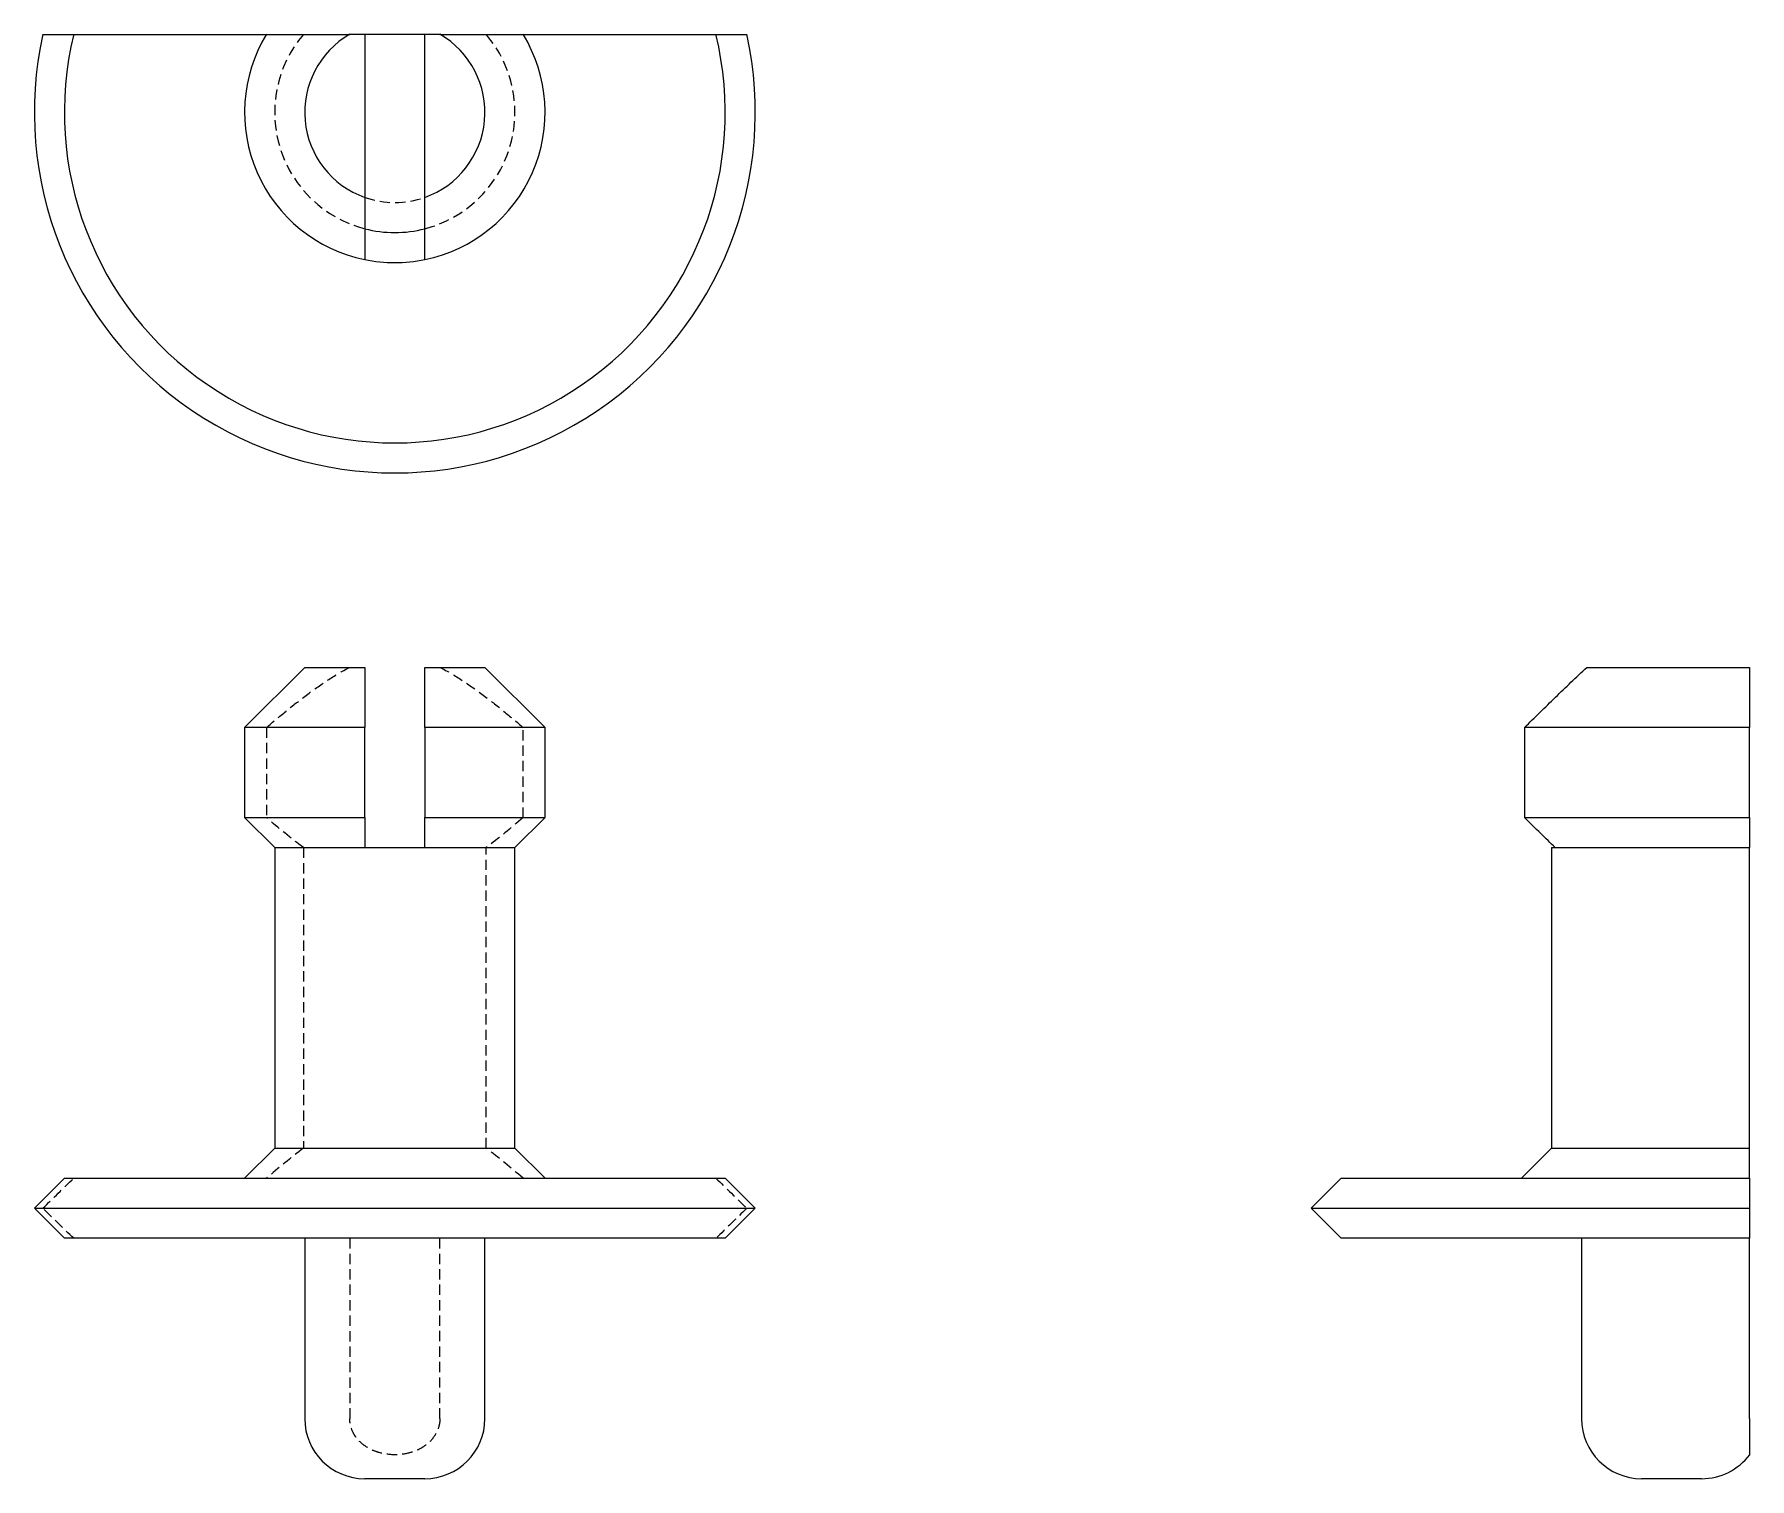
# Model space of a CAD drawing. Header units: millimetres. Extents: x 39 to 250, y 7 to 185.
import ezdxf

# ---------------------------------------------------------------- set-up
doc = ezdxf.new("R2010")
doc.units = ezdxf.units.MM
doc.linetypes.add('HIDDEN', pattern=[1.905, 1.27, -0.635])

msp = doc.modelspace()

# ---------------------------------------------------------------- linework, layer by layer
at = {"color": 7, "linetype": 'Continuous', "lineweight": 25}
for p, q in [((43.41, 185.03), (67.18, 185.03)), ((79.3, 185.03), (77.44, 185.03)), ((79.3, 185.03), (79.3, 164.94)), ((86.7, 185.03), (79.3, 185.03)), ((86.7, 164.94), (86.7, 185.03)), ((88.56, 185.03), (86.7, 185.03)), ((98.82, 185.03), (122.59, 185.03)), ((71.89, 107), (64.48, 99.59)), ((71.89, 107), (79.3, 107)), ((86.7, 107), (94.11, 107)), ((101.52, 99.59), (94.11, 107)), ((229.94, 107), (250.03, 107)), ((64.48, 99.59), (64.48, 88.48)), ((79.3, 99.59), (64.48, 99.59)), ((79.3, 88.48), (79.3, 99.59)), ((101.52, 99.59), (86.7, 99.59)), ((86.7, 99.59), (86.7, 88.48)), ((101.52, 88.48), (101.52, 99.59)), ((222.27, 99.59), (222.27, 88.48)), ((250.03, 99.59), (222.27, 99.59)), ((250.03, 88.48), (250.03, 99.59)), ((64.48, 88.48), (68.19, 84.78)), ((64.48, 88.48), (79.3, 88.48)), ((86.7, 88.48), (101.52, 88.48)), ((97.81, 84.78), (101.52, 88.48)), ((222.27, 88.48), (250.03, 88.48)), ((68.19, 84.78), (68.19, 47.74)), ((68.19, 84.78), (79.3, 84.78)), ((79.3, 84.78), (86.7, 84.78)), ((86.7, 84.78), (97.81, 84.78)), ((97.81, 47.74), (97.81, 84.78)), ((225.6, 84.78), (225.6, 47.74)), ((225.6, 84.78), (226.07, 84.78)), ((226.07, 84.78), (250.03, 84.78)), ((250.03, 47.74), (250.03, 84.78)), ((68.19, 47.74), (64.48, 44.04)), ((68.19, 47.74), (97.81, 47.74)), ((101.52, 44.04), (97.81, 47.74)), ((225.6, 47.74), (221.89, 44.04)), ((225.6, 47.74), (250.03, 47.74)), ((42.26, 44.04), (38.56, 40.33)), ((42.26, 44.04), (123.74, 44.04)), ((127.44, 40.33), (123.74, 44.04)), ((199.67, 44.04), (195.97, 40.33)), ((199.67, 44.04), (250.03, 44.04)), ((38.56, 40.33), (42.26, 36.63)), ((38.56, 40.33), (127.44, 40.33)), ((123.74, 36.63), (127.44, 40.33)), ((195.97, 40.33), (199.67, 36.63)), ((195.97, 40.33), (250.03, 40.33)), ((123.74, 36.63), (42.26, 36.63)), ((71.89, 36.63), (71.89, 14.41)), ((94.11, 14.41), (94.11, 36.63)), ((250.03, 36.63), (199.67, 36.63)), ((229.3, 36.63), (229.3, 14.41)), ((250.03, 14.41), (250.03, 36.63)), ((86.7, 7), (79.3, 7)), ((244.11, 7), (236.71, 7))]:
    msp.add_line(p, q, dxfattribs=at)
at = {"color": 7, "linetype": 'HIDDEN', "lineweight": 18}
for p, q in [((67.18, 99.59), (67.18, 88.48)), ((98.82, 88.48), (98.82, 99.59)), ((71.74, 84.78), (71.74, 47.74)), ((94.26, 47.74), (94.26, 84.78)), ((77.44, 36.63), (77.44, 14.41)), ((88.56, 14.41), (88.56, 36.63))]:
    msp.add_line(p, q, dxfattribs=at)
at = {"color": 7, "linetype": 'Continuous', "lineweight": 25}
for centre, radius, start, end in [((83, 175.41), 44.44, 167.4961, 12.5039), ((83, 175.41), 40.74, 166.3383, 13.6617), ((83, 175.41), 18.52, 148.6936, 258.463), ((83, 175.41), 11.11, 120, 250.5288), ((83, 175.41), 11.11, 289.4712, 60), ((83, 175.41), 18.52, 281.537, 31.3064), ((83, 175.41), 14.81, 255.5225, 284.4775), ((83, 175.41), 18.52, 258.4292, 281.537), ((79.3, 14.41), 7.41, 180, 270), ((86.7, 14.41), 7.41, 270, 0), ((236.71, 14.41), 7.41, 180, 270), ((244.11, 14.41), 7.41, 270, 323.0455)]:
    msp.add_arc(centre, radius, start, end, dxfattribs=at)
at = {"color": 7, "linetype": 'HIDDEN', "lineweight": 18}
for radius, start, end in [(14.81, 139.4946, 255.5225), (14.81, 284.4775, 40.5054), (11.11, 250.5288, 289.4712)]:
    msp.add_arc((83, 175.41), radius, start, end, dxfattribs=at)
at = {"color": 7, "linetype": 'Continuous', "lineweight": 25}
for points in [[(39.61, 185.03), (40.88, 185.03), (42.14, 185.03), (43.41, 185.03)], [(122.59, 185.03), (123.86, 185.03), (125.12, 185.03), (126.39, 185.03)], [(250.03, 88.48), (250.03, 87.21), (250.03, 85.96), (250.03, 84.78)], [(250.03, 44.04), (250.03, 45.31), (250.03, 46.56), (250.03, 47.74)], [(250.03, 44.04), (250.03, 42.8), (250.03, 41.57), (250.03, 40.33)], [(250.03, 40.33), (250.03, 39.1), (250.03, 37.86), (250.03, 36.63)]]:
    msp.add_open_spline(points, degree=3, dxfattribs=at)
for points, knots in [([(67.18, 185.03), (67.98, 185.03), (68.79, 185.03), (70.43, 185.03), (71.26, 185.03), (72.95, 185.03), (73.81, 185.03), (75.58, 185.03), (76.49, 185.03), (77.44, 185.03)], [0, 0, 0, 0, 0.25, 0.25, 0.5, 0.5, 0.75, 0.75, 1, 1, 1, 1]), ([(88.56, 185.03), (89.51, 185.03), (90.42, 185.03), (92.19, 185.03), (93.05, 185.03), (94.74, 185.03), (95.57, 185.03), (97.21, 185.03), (98.02, 185.03), (98.82, 185.03)], [0, 0, 0, 0, 0.25, 0.25, 0.5, 0.5, 0.75, 0.75, 1, 1, 1, 1]), ([(79.3, 164.94), (79.3, 163.64), (79.3, 162.36), (79.3, 159.81), (79.3, 158.54), (79.3, 157.27)], [0, 0, 0, 0, 0.5, 0.5, 1, 1, 1, 1]), ([(86.7, 157.27), (86.7, 158.54), (86.7, 159.81), (86.7, 162.36), (86.7, 163.64), (86.7, 164.94)], [0, 0, 0, 0, 0.5, 0.5, 1, 1, 1, 1]), ([(79.3, 107), (79.3, 105.78), (79.3, 104.55), (79.3, 102.08), (79.3, 100.84), (79.3, 99.59)], [0, 0, 0, 0, 0.5, 0.5, 1, 1, 1, 1]), ([(86.7, 99.59), (86.7, 100.84), (86.7, 102.08), (86.7, 104.55), (86.7, 105.78), (86.7, 107)], [0, 0, 0, 0, 0.5, 0.5, 1, 1, 1, 1]), ([(222.27, 99.59), (223.54, 100.84), (224.81, 102.08), (227.36, 104.55), (228.64, 105.78), (229.94, 107)], [0, 0, 0, 0, 0.5, 0.5, 1, 1, 1, 1]), ([(250.03, 107), (250.03, 106.52), (250.03, 105.98), (250.03, 104.82), (250.03, 104.21), (250.03, 102.94), (250.03, 102.29), (250.03, 100.96), (250.03, 100.28), (250.03, 99.59)], [0, 0, 0, 0, 0.25, 0.25, 0.5, 0.5, 0.75, 0.75, 1, 1, 1, 1]), ([(79.3, 88.48), (79.3, 87.83), (79.3, 86.59), (79.3, 85.36), (79.3, 84.78)], [0, 0, 0, 0, 0.52849, 1, 1, 1, 1]), ([(86.7, 84.78), (86.7, 85.36), (86.7, 86.59), (86.7, 87.83), (86.7, 88.48)], [0, 0, 0, 0, 0.47151, 1, 1, 1, 1]), ([(226.07, 84.78), (225.47, 85.36), (224.2, 86.59), (222.93, 87.83), (222.27, 88.48)], [0, 0, 0, 0, 0.47151, 1, 1, 1, 1]), ([(250.03, 14.41), (250.03, 14.17), (250.03, 13.7), (250.03, 13.02), (250.03, 12.38), (250.03, 11.62), (250.03, 10.99), (250.03, 10.51), (250.03, 10.2), (250.03, 10.01), (250.03, 9.93), (250.03, 9.95), (250.03, 9.95)], [0, 0, 0, 0, 0.08847, 0.180213, 0.268632, 0.359736, 0.536062, 0.638912, 0.743823, 0.870388, 0.999685, 1, 1, 1, 1])]:
    msp.add_open_spline(points, degree=3, knots=knots, dxfattribs=at)
at = {"color": 7, "linetype": 'HIDDEN', "lineweight": 18}
for points, knots in [([(67.18, 99.59), (67.98, 100.28), (68.79, 100.96), (70.43, 102.29), (71.26, 102.94), (72.95, 104.21), (73.81, 104.82), (75.58, 105.98), (76.49, 106.52), (77.44, 107)], [0, 0, 0, 0, 0.25, 0.25, 0.5, 0.5, 0.75, 0.75, 1, 1, 1, 1]), ([(88.56, 107), (89.51, 106.52), (90.42, 105.98), (92.19, 104.82), (93.05, 104.21), (94.74, 102.94), (95.57, 102.29), (97.21, 100.96), (98.02, 100.28), (98.82, 99.59)], [0, 0, 0, 0, 0.25, 0.25, 0.5, 0.5, 0.75, 0.75, 1, 1, 1, 1]), ([(88.56, 14.41), (88.56, 14.07), (88.51, 13.75), (88.34, 13.12), (88.21, 12.81), (87.89, 12.24), (87.69, 11.97), (87.24, 11.48), (86.99, 11.27), (86.46, 10.88), (86.17, 10.71), (85.58, 10.43), (85.27, 10.32), (84.31, 10.04), (83.66, 9.95), (82.34, 9.95), (81.69, 10.04), (80.74, 10.32), (80.43, 10.43), (79.83, 10.71), (79.55, 10.88), (79.01, 11.26), (78.76, 11.48), (78.43, 11.84), (78.32, 11.97), (78.13, 12.23), (78.03, 12.37), (77.79, 12.8), (77.66, 13.1), (77.53, 13.58), (77.5, 13.75), (77.46, 14.08), (77.44, 14.24), (77.44, 14.41)], [0, 0, 0, 0, 0.0625, 0.0625, 0.125, 0.125, 0.1875, 0.1875, 0.25, 0.25, 0.3125, 0.3125, 0.375, 0.375, 0.5, 0.5, 0.625, 0.625, 0.6875, 0.6875, 0.75, 0.75, 0.8125, 0.8125, 0.84375, 0.84375, 0.875, 0.875, 0.9375, 0.9375, 0.96875, 0.96875, 1, 1, 1, 1])]:
    msp.add_open_spline(points, degree=3, knots=knots, dxfattribs=at)
for points in [[(71.74, 84.78), (70.18, 85.96), (68.67, 87.21), (67.18, 88.48)], [(98.82, 88.48), (97.33, 87.21), (95.82, 85.96), (94.26, 84.78)], [(71.74, 47.74), (70.18, 46.56), (68.67, 45.31), (67.18, 44.04)], [(98.82, 44.04), (97.33, 45.31), (95.82, 46.56), (94.26, 47.74)], [(39.61, 40.33), (40.88, 41.57), (42.14, 42.8), (43.41, 44.04)], [(122.59, 44.04), (123.86, 42.8), (125.12, 41.57), (126.39, 40.33)], [(43.41, 36.63), (42.14, 37.86), (40.88, 39.1), (39.61, 40.33)], [(126.39, 40.33), (125.12, 39.1), (123.86, 37.86), (122.59, 36.63)]]:
    msp.add_open_spline(points, degree=3, dxfattribs=at)

doc.saveas('drawing.dxf')
